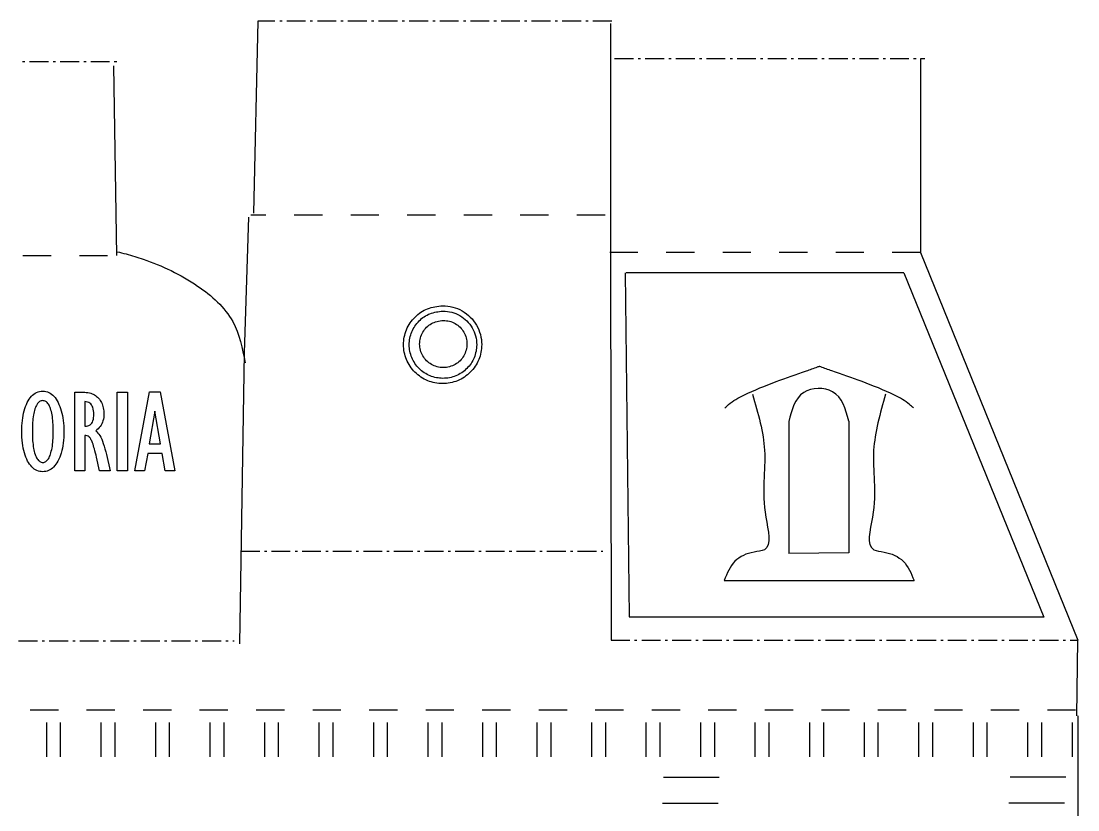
# Model space of a CAD drawing. Extents: x -12 to 217, y 107 to 256.
# Drawn here: x 100.7 to 190.4, y 188.9 to 255.9 of the extents above; entities that cross this region are included whole.
import ezdxf

# ---------------------------------------------------------------- set-up
doc = ezdxf.new("R2010")
doc.units = 0
doc.layers.add('Layer_1', color=7, linetype='CONTINUOUS')

msp = doc.modelspace()

# ---------------------------------------------------------------- linework, layer by layer
at = {"layer": 'Layer_1', "color": 7}
for points in [[(120.75874, 255.868925), (120.40436, 239.561519)], [(150.70767, 255.657453), (150.70767, 236.21695)], [(177.0507, 252.69113), (177.0507, 236.216949)], [(108.49449, 252.073691), (108.76852, 235.954717)], [(119.97507, 239.203702), (119.59457, 227.700411)], [(150.70767, 236.216952), (150.76707, 203.277562)], [(177.0507, 236.216948), (190.41546, 203.277562)], [(119.59528, 227.699688), (119.21342, 202.967753)], [(170.9712, 221.895391), (170.9712, 210.714528), (165.864212, 210.646853)], [(165.864212, 221.852721), (165.864212, 210.646853)], [(190.31822, 196.85167), (190.41542, 203.277562)], [(190.41545, 196.85167), (190.41545, 196.85167), (190.28047, 106.86639)]]:
    msp.add_lwpolyline(points, dxfattribs=at)
at = {"layer": 'Layer_1', "color": 5}
for points in [[(151.954823, 234.498009), (152.293782, 205.275818)], [(175.645865, 234.497816), (152.048835, 234.497816)], [(175.645865, 234.497816), (187.515703, 205.242859), (187.515703, 205.242859)], [(105.21777, 217.680066), (105.21777, 224.346534), (105.93413, 224.346534)], [(106.07537, 223.547339), (106.07545, 221.461631)], [(106.07545, 221.461631), (106.11435, 221.461631)], [(106.07545, 220.662433), (106.07545, 217.680066), (105.21777, 217.680066)], [(107.91262, 219.049422), (108.21963, 217.680066), (107.32297, 217.680066), (107.06469, 218.83013)], [(160.37439, 208.360083), (176.50079, 208.360083)], [(187.515703, 205.242859), (152.302204, 205.242859)], [(102.80796, 196.28039), (102.80796, 193.38842)], [(103.98623, 196.28039), (103.98623, 193.38842)], [(107.43757, 196.28039), (107.43757, 193.38842)], [(108.61585, 196.28039), (108.61585, 193.38842)], [(112.06718, 196.28039), (112.06718, 193.38842)], [(113.24547, 196.28041), (113.24547, 193.38844)], [(116.6968, 196.28041), (116.6968, 193.38844)], [(117.87508, 196.28041), (117.87508, 193.38844)], [(121.32641, 196.28041), (121.32641, 193.38844)], [(122.50469, 196.28041), (122.50469, 193.38844)], [(125.95602, 196.28041), (125.95602, 193.38844)], [(127.13431, 196.28041), (127.13431, 193.38844)], [(130.58564, 196.28041), (130.58564, 193.38844)], [(131.76392, 196.28041), (131.76392, 193.38844)], [(135.21525, 196.28041), (135.21525, 193.38844)], [(136.39353, 196.28041), (136.39353, 193.38844)], [(139.84486, 196.28041), (139.84486, 193.38844)], [(141.02313, 196.28041), (141.02313, 193.38844)], [(144.47446, 196.28041), (144.47446, 193.38844)], [(145.65274, 196.28041), (145.65274, 193.38844)], [(149.10407, 196.28041), (149.10407, 193.38844)], [(150.28235, 196.28041), (150.28235, 193.38844)], [(153.73368, 196.28041), (153.73368, 193.38844)], [(154.91196, 196.28041), (154.91196, 193.38844)], [(158.36329, 196.28041), (158.36329, 193.38844)], [(159.54157, 196.28041), (159.54157, 193.38844)], [(162.9929, 196.28041), (162.9929, 193.38844)], [(164.17118, 196.28041), (164.17118, 193.38844)], [(167.62251, 196.28041), (167.62251, 193.38844)], [(168.80078, 196.28041), (168.80078, 193.38844)], [(172.2521, 196.28041), (172.2521, 193.38844)], [(173.43039, 196.28041), (173.43039, 193.38844)], [(176.88171, 196.28041), (176.88171, 193.38844)], [(178.06, 196.28041), (178.06, 193.38844)], [(178.06, 196.28041), (178.06, 193.38844)], [(181.51132, 196.28041), (181.51132, 193.38844)], [(181.51133, 196.28041), (181.51133, 193.38844)], [(182.68961, 196.28041), (182.68961, 193.38844)], [(186.14094, 196.28041), (186.14094, 193.38844)], [(187.31922, 196.28041), (187.31922, 193.38844)], [(189.93819, 196.28041), (189.93819, 193.38844)], [(155.23266, 191.65403), (159.96037, 191.65403)], [(184.66312, 191.6855), (189.39083, 191.6855)], [(155.12401, 189.43202), (159.85172, 189.43202)], [(184.55447, 189.46349), (189.28218, 189.46349)]]:
    msp.add_lwpolyline(points, dxfattribs=at)
for points in [[(136.46213, 231.700419)], [(136.49149, 231.239739)], [(110.31996, 217.680066), (111.57723, 224.38552), (112.46901, 224.38552), (113.71654, 217.680066), (112.88811, 217.680066), (112.64932, 219.156631), (111.41154, 219.156631), (111.14839, 217.680066)], [(102.49343, 223.639927)], [(108.83364, 217.680066), (108.83364, 224.346534), (109.69132, 224.346534), (109.69132, 217.680066)], [(111.53824, 219.955826), (112.49826, 219.955826), (112.03044, 222.748141), (112.00614, 222.748141)], [(102.50343, 217.592351)]]:
    msp.add_lwpolyline(points, close=True, dxfattribs=at)
at = {"layer": 'Layer_1', "color": 7}
msp.add_lwpolyline([(136.51881, 230.448191)], close=True, dxfattribs=at)
at = {"layer": 'Layer_1', "color": 5}
for points, knots in [([(122.223, 255.8689), (121.959, 255.8689), (121.528778, 255.8689), (121.040778, 255.8689), (120.816778, 255.8689), (120.759, 255.8689)], [0, 0, 0, 0, 0.792, 1.290667, 1.464, 1.464, 1.464, 1.464]), ([(122.823, 255.8689), (122.800457, 255.8689), (122.755667, 255.8689), (122.689, 255.8689), (122.644877, 255.8689), (122.623, 255.8689)], [0, 0, 0, 0, 0.06763, 0.13437, 0.2, 0.2, 0.2, 0.2]), ([(124.824, 255.8689), (124.634469, 255.8689), (124.266889, 255.8689), (123.733556, 255.8689), (123.389753, 255.8689), (123.224, 255.8689)], [0, 0, 0, 0, 0.568593, 1.102741, 1.6, 1.6, 1.6, 1.6]), ([(125.424, 255.8689), (125.401765, 255.8689), (125.357444, 255.8689), (125.291111, 255.8689), (125.247012, 255.8689), (125.225, 255.8689)], [0, 0, 0, 0, 0.066704, 0.132963, 0.199, 0.199, 0.199, 0.199]), ([(127.423, 255.8689), (127.23984, 255.8689), (126.878778, 255.8689), (126.345444, 255.8689), (125.995272, 255.8689), (125.823, 255.8689)], [0, 0, 0, 0, 0.549481, 1.083185, 1.6, 1.6, 1.6, 1.6]), ([(128.024, 255.8689), (128.001679, 255.8689), (127.957111, 255.8689), (127.890444, 255.8689), (127.846099, 255.8689), (127.824, 255.8689)], [0, 0, 0, 0, 0.066963, 0.133704, 0.2, 0.2, 0.2, 0.2]), ([(130.023, 255.8689), (129.84237, 255.8689), (129.484, 255.8689), (128.951, 255.8689), (128.59863, 255.8689), (128.424, 255.8689)], [0, 0, 0, 0, 0.541889, 1.075111, 1.599, 1.599, 1.599, 1.599]), ([(130.622, 255.8689), (130.599988, 255.8689), (130.555889, 255.8689), (130.489556, 255.8689), (130.445235, 255.8689), (130.423, 255.8689)], [0, 0, 0, 0, 0.066037, 0.132296, 0.199, 0.199, 0.199, 0.199]), ([(132.621, 255.8689), (132.441938, 255.8689), (132.085222, 255.8689), (131.552556, 255.8689), (131.198951, 255.8689), (131.023, 255.8689)], [0, 0, 0, 0, 0.537185, 1.070148, 1.598, 1.598, 1.598, 1.598]), ([(133.221, 255.8689), (133.198914, 255.8689), (133.154667, 255.8689), (133.088333, 255.8689), (133.044086, 255.8689), (133.022, 255.8689)], [0, 0, 0, 0, 0.066259, 0.132741, 0.199, 0.199, 0.199, 0.199]), ([(135.223, 255.8689), (135.044568, 255.8689), (134.688222, 255.8689), (134.154556, 255.8689), (133.799321, 255.8689), (133.622, 255.8689)], [0, 0, 0, 0, 0.535296, 1.069037, 1.601, 1.601, 1.601, 1.601]), ([(135.823, 255.8689), (135.800679, 255.8689), (135.756111, 255.8689), (135.689444, 255.8689), (135.645099, 255.8689), (135.623, 255.8689)], [0, 0, 0, 0, 0.066963, 0.133704, 0.2, 0.2, 0.2, 0.2]), ([(137.823, 255.8689), (137.645605, 255.8689), (137.290222, 255.8689), (136.756556, 255.8689), (136.400284, 255.8689), (136.222, 255.8689)], [0, 0, 0, 0, 0.532185, 1.066148, 1.601, 1.601, 1.601, 1.601]), ([(138.423, 255.8689), (138.400753, 255.8689), (138.356333, 255.8689), (138.289667, 255.8689), (138.245247, 255.8689), (138.223, 255.8689)], [0, 0, 0, 0, 0.066741, 0.133259, 0.2, 0.2, 0.2, 0.2]), ([(140.423, 255.8689), (140.246802, 255.8689), (139.892778, 255.8689), (139.359444, 255.8689), (139.002309, 255.8689), (138.823, 255.8689)], [0, 0, 0, 0, 0.528593, 1.062074, 1.6, 1.6, 1.6, 1.6]), ([(141.024, 255.8689), (141.001753, 255.8689), (140.957333, 255.8689), (140.890667, 255.8689), (140.846247, 255.8689), (140.824, 255.8689)], [0, 0, 0, 0, 0.066741, 0.133259, 0.2, 0.2, 0.2, 0.2]), ([(143.022, 255.8689), (142.84737, 255.8689), (142.495, 255.8689), (141.962, 255.8689), (141.60363, 255.8689), (141.423, 255.8689)], [0, 0, 0, 0, 0.523889, 1.057111, 1.599, 1.599, 1.599, 1.599]), ([(143.623, 255.8689), (143.600901, 255.8689), (143.556556, 255.8689), (143.489889, 255.8689), (143.445321, 255.8689), (143.423, 255.8689)], [0, 0, 0, 0, 0.066296, 0.133037, 0.2, 0.2, 0.2, 0.2]), ([(145.623, 255.8689), (145.450728, 255.8689), (145.100556, 255.8689), (144.567222, 255.8689), (144.20616, 255.8689), (144.023, 255.8689)], [0, 0, 0, 0, 0.516815, 1.050519, 1.6, 1.6, 1.6, 1.6]), ([(146.224, 255.8689), (146.201901, 255.8689), (146.157556, 255.8689), (146.090889, 255.8689), (146.046321, 255.8689), (146.024, 255.8689)], [0, 0, 0, 0, 0.066296, 0.133037, 0.2, 0.2, 0.2, 0.2]), ([(148.224, 255.8689), (148.057815, 255.8689), (147.713667, 255.8689), (147.180667, 255.8689), (146.813852, 255.8689), (146.625, 255.8689)], [0, 0, 0, 0, 0.498556, 1.032444, 1.599, 1.599, 1.599, 1.599]), ([(148.824, 255.8689), (148.802123, 255.8689), (148.758, 255.8689), (148.691333, 255.8689), (148.646543, 255.8689), (148.624, 255.8689)], [0, 0, 0, 0, 0.06563, 0.13237, 0.2, 0.2, 0.2, 0.2]), ([(150.825, 255.8689), (150.761605, 255.8689), (150.516222, 255.8689), (149.982556, 255.8689), (149.512284, 255.8689), (149.224, 255.8689)], [0, 0, 0, 0, 0.190185, 0.736148, 1.601, 1.601, 1.601, 1.601]), ([(100.78, 252.4289), (100.802086, 252.4289), (100.846333, 252.4289), (100.912667, 252.4289), (100.956914, 252.4289), (100.979, 252.4289)], [0, 0, 0, 0, 0.066259, 0.132741, 0.199, 0.199, 0.199, 0.199]), ([(101.379, 252.4289), (101.555938, 252.4289), (101.911, 252.4289), (102.444333, 252.4289), (102.800728, 252.4289), (102.979, 252.4289)], [0, 0, 0, 0, 0.530815, 1.065185, 1.6, 1.6, 1.6, 1.6]), ([(103.38, 252.4289), (103.402099, 252.4289), (103.446444, 252.4289), (103.513111, 252.4289), (103.557679, 252.4289), (103.58, 252.4289)], [0, 0, 0, 0, 0.066296, 0.133037, 0.2, 0.2, 0.2, 0.2]), ([(103.98, 252.4289), (104.162864, 252.4289), (104.524, 252.4289), (105.057333, 252.4289), (105.407802, 252.4289), (105.58, 252.4289)], [0, 0, 0, 0, 0.548593, 1.083407, 1.6, 1.6, 1.6, 1.6]), ([(105.98, 252.4289), (106.002321, 252.4289), (106.046889, 252.4289), (106.113556, 252.4289), (106.157901, 252.4289), (106.18, 252.4289)], [0, 0, 0, 0, 0.066963, 0.133704, 0.2, 0.2, 0.2, 0.2]), ([(106.58, 252.4289), (106.782926, 252.4289), (107.164778, 252.4289), (107.697778, 252.4289), (108.027852, 252.4289), (108.179, 252.4289)], [0, 0, 0, 0, 0.608778, 1.145556, 1.599, 1.599, 1.599, 1.599]), ([(108.579, 252.4289), (108.603988, 252.4289), (108.651222, 252.4289), (108.717889, 252.4289), (108.759568, 252.4289), (108.779, 252.4289)], [0, 0, 0, 0, 0.074963, 0.141704, 0.2, 0.2, 0.2, 0.2]), ([(151.068, 252.6911), (151.131691, 252.6911), (151.377667, 252.6911), (151.911333, 252.6911), (152.381309, 252.6911), (152.669, 252.6911)], [0, 0, 0, 0, 0.191074, 0.737926, 1.601, 1.601, 1.601, 1.601]), ([(153.069, 252.6911), (153.091025, 252.6911), (153.135222, 252.6911), (153.201889, 252.6911), (153.246531, 252.6911), (153.269, 252.6911)], [0, 0, 0, 0, 0.066074, 0.132593, 0.2, 0.2, 0.2, 0.2]), ([(153.669, 252.6911), (153.835654, 252.6911), (154.180444, 252.6911), (154.714111, 252.6911), (155.081123, 252.6911), (155.27, 252.6911)], [0, 0, 0, 0, 0.499963, 1.03437, 1.601, 1.601, 1.601, 1.601]), ([(155.67, 252.6911), (155.692099, 252.6911), (155.736444, 252.6911), (155.803111, 252.6911), (155.847679, 252.6911), (155.87, 252.6911)], [0, 0, 0, 0, 0.066296, 0.133037, 0.2, 0.2, 0.2, 0.2]), ([(156.271, 252.6911), (156.443716, 252.6911), (156.794333, 252.6911), (157.327667, 252.6911), (157.688284, 252.6911), (157.871, 252.6911)], [0, 0, 0, 0, 0.518148, 1.051852, 1.6, 1.6, 1.6, 1.6]), ([(158.872, 252.6911), (159.04716, 252.6911), (159.400222, 252.6911), (159.933556, 252.6911), (160.291728, 252.6911), (160.472, 252.6911)], [0, 0, 0, 0, 0.525481, 1.059185, 1.6, 1.6, 1.6, 1.6]), ([(161.472, 252.6911), (161.648864, 252.6911), (162.003556, 252.6911), (162.536889, 252.6911), (162.893358, 252.6911), (163.072, 252.6911)], [0, 0, 0, 0, 0.530593, 1.064074, 1.6, 1.6, 1.6, 1.6]), ([(163.472, 252.6911), (163.494321, 252.6911), (163.538889, 252.6911), (163.605556, 252.6911), (163.649901, 252.6911), (163.672, 252.6911)], [0, 0, 0, 0, 0.066963, 0.133704, 0.2, 0.2, 0.2, 0.2]), ([(164.072, 252.6911), (164.250049, 252.6911), (164.606, 252.6911), (165.139333, 252.6911), (165.494617, 252.6911), (165.672, 252.6911)], [0, 0, 0, 0, 0.534148, 1.067852, 1.6, 1.6, 1.6, 1.6]), ([(166.072, 252.6911), (166.094086, 252.6911), (166.138333, 252.6911), (166.204667, 252.6911), (166.248914, 252.6911), (166.271, 252.6911)], [0, 0, 0, 0, 0.066259, 0.132741, 0.199, 0.199, 0.199, 0.199]), ([(166.67, 252.6911), (166.849617, 252.6911), (167.207222, 252.6911), (167.740889, 252.6911), (168.094938, 252.6911), (168.271, 252.6911)], [0, 0, 0, 0, 0.538852, 1.072815, 1.601, 1.601, 1.601, 1.601]), ([(168.672, 252.6911), (168.694321, 252.6911), (168.738889, 252.6911), (168.805556, 252.6911), (168.849901, 252.6911), (168.872, 252.6911)], [0, 0, 0, 0, 0.066963, 0.133704, 0.2, 0.2, 0.2, 0.2]), ([(169.272, 252.6911), (169.453148, 252.6911), (169.812111, 252.6911), (170.345111, 252.6911), (170.696963, 252.6911), (170.871, 252.6911)], [0, 0, 0, 0, 0.543444, 1.076889, 1.599, 1.599, 1.599, 1.599]), ([(171.272, 252.6911), (171.294235, 252.6911), (171.338556, 252.6911), (171.404889, 252.6911), (171.448988, 252.6911), (171.471, 252.6911)], [0, 0, 0, 0, 0.066704, 0.132963, 0.199, 0.199, 0.199, 0.199]), ([(171.871, 252.6911), (172.05579, 252.6911), (172.418556, 252.6911), (172.951889, 252.6911), (173.300432, 252.6911), (173.471, 252.6911)], [0, 0, 0, 0, 0.55437, 1.088296, 1.6, 1.6, 1.6, 1.6]), ([(173.871, 252.6911), (173.893235, 252.6911), (173.937556, 252.6911), (174.003889, 252.6911), (174.047988, 252.6911), (174.07, 252.6911)], [0, 0, 0, 0, 0.066704, 0.132963, 0.199, 0.199, 0.199, 0.199]), ([(174.469, 252.6911), (174.666012, 252.6911), (175.041222, 252.6911), (175.574556, 252.6911), (175.910877, 252.6911), (176.069, 252.6911)], [0, 0, 0, 0, 0.591037, 1.12563, 1.6, 1.6, 1.6, 1.6]), ([(176.468, 252.6911), (176.490988, 252.6911), (176.536222, 252.6911), (176.602889, 252.6911), (176.646568, 252.6911), (176.668, 252.6911)], [0, 0, 0, 0, 0.068963, 0.135704, 0.2, 0.2, 0.2, 0.2]), ([(177.068, 252.6911), (177.130827, 252.6911), (177.232111, 252.6911), (177.346444, 252.6911), (177.397951, 252.6911), (177.411, 252.6911)], [0, 0, 0, 0, 0.188481, 0.303852, 0.343, 0.343, 0.343, 0.343]), ([(136.46213, 231.700419), (136.02505, 231.650119), (135.158935, 231.550445), (134.054774, 230.785518), (133.314628, 229.691332), (133.056583, 228.387565), (133.315835, 227.088187), (134.053461, 225.984273), (135.159663, 225.24894), (136.461735, 224.990619), (137.765527, 225.247692), (138.870009, 225.985742), (139.608254, 227.086924), (139.839565, 228.244467), (139.705142, 229.255475), (139.369794, 230.063391), (138.836303, 230.758312), (138.140662, 231.286966), (137.331052, 231.634386), (136.7526, 231.678345), (136.46213, 231.700419)], [0, 0, 0, 0, 1.302852, 2.581725, 3.882662, 5.1828, 6.459786, 7.760717, 9.062779, 10.342432, 11.645287, 12.947343, 14.225111, 15.525251, 16.392289, 17.252403, 18.120133, 18.988372, 19.849861, 20.718792, 20.718792, 20.718792, 20.718792]), ([(136.49149, 231.239739), (136.114423, 231.196346), (135.367228, 231.110357), (134.414672, 230.450457), (133.776151, 229.506506), (133.553536, 228.381751), (133.777192, 227.260783), (134.413539, 226.308439), (135.367856, 225.67407), (136.491149, 225.451217), (137.615926, 225.672993), (138.568759, 226.309707), (139.20564, 227.259692), (139.405192, 228.258301), (139.289225, 229.130494), (138.999922, 229.827481), (138.539681, 230.426987), (137.939554, 230.883055), (137.241106, 231.182773), (136.742078, 231.220696), (136.49149, 231.239739)], [0, 0, 0, 0, 1.123966, 2.227246, 3.34956, 4.471184, 5.572835, 6.695144, 7.818429, 8.922381, 10.04635, 11.169629, 12.271955, 13.393581, 14.141572, 14.88359, 15.632178, 16.381205, 17.124408, 17.874032, 17.874032, 17.874032, 17.874032]), ([(160.43325, 223.012439), (160.537543, 223.112064), (161.006126, 223.559674), (162.470468, 224.348204), (164.697473, 225.24152), (166.816688, 225.966319), (168.032128, 226.399926), (168.392539, 226.527784), (168.43759, 226.543766)], [0, 0, 0, 0, 0.431981, 1.940866, 4.92456, 7.64927, 8.653111, 8.796517, 8.796517, 8.796517, 8.796517]), ([(176.44193, 223.012439), (176.337638, 223.112064), (175.869058, 223.559675), (174.404714, 224.348205), (172.177708, 225.241519), (170.058492, 225.966319), (168.843052, 226.399926), (168.482641, 226.527784), (168.43759, 226.543766)], [0, 0, 0, 0, 0.43198, 1.940862, 4.92456, 7.649271, 8.653112, 8.796517, 8.796517, 8.796517, 8.796517]), ([(101.18768, 223.474242), (101.293598, 223.661906), (101.489172, 224.008423), (101.962836, 224.364015), (102.499328, 224.469101), (103.03392, 224.363167), (103.500053, 224.008462), (103.697325, 223.665517), (103.80455, 223.479113)], [0, 0, 0, 0, 0.641388, 1.184307, 1.716008, 2.235396, 2.773417, 3.414073, 3.414073, 3.414073, 3.414073]), ([(102.49343, 223.639927), (102.401591, 223.622963), (102.202019, 223.586101), (101.976604, 223.302503), (101.889981, 223.070758), (101.84043, 222.938194)], [0, 0, 0, 0, 0.272381, 0.591902, 1.018964, 1.018964, 1.018964, 1.018964]), ([(103.15618, 219.078661), (103.204996, 219.251888), (103.312651, 219.633909), (103.379439, 220.285263), (103.402899, 221.016328), (103.381242, 221.749715), (103.307939, 222.4014), (103.181864, 222.926518), (103.012042, 223.312972), (102.784576, 223.588361), (102.585502, 223.62362), (102.49343, 223.639927)], [0, 0, 0, 0, 0.539087, 1.18886, 1.956568, 2.734017, 3.387015, 3.922954, 4.342446, 4.659496, 4.932306, 4.932306, 4.932306, 4.932306]), ([(105.93413, 224.346534), (106.110638, 224.337035), (106.442866, 224.319155), (106.906891, 224.150759), (107.130863, 223.941712), (107.24013, 223.839727)], [0, 0, 0, 0, 0.529301, 0.996263, 1.441086, 1.441086, 1.441086, 1.441086]), ([(106.11435, 221.461631), (106.258667, 221.480384), (106.54636, 221.517767), (106.81466, 221.953922), (106.848116, 222.482502), (106.813123, 223.019194), (106.532088, 223.483914), (106.227625, 223.526195), (106.07537, 223.547339)], [0, 0, 0, 0, 0.416064, 0.829415, 1.395527, 1.997631, 2.437048, 2.876604, 2.876604, 2.876604, 2.876604]), ([(107.24013, 223.839727), (107.331622, 223.719929), (107.519164, 223.474364), (107.663765, 223.006098), (107.711935, 222.479224), (107.65109, 221.931025), (107.415742, 221.41534), (107.139939, 221.186679), (107.00135, 221.071778)], [0, 0, 0, 0, 0.44918, 0.920739, 1.444593, 2.030645, 2.559536, 3.093725, 3.093725, 3.093725, 3.093725]), ([(162.78843, 224.182365), (163.251041, 222.556086), (164.253169, 219.033165), (163.327493, 215.235704), (164.591425, 210.930588), (162.561756, 210.77648), (161.101291, 210.139216), (160.619972, 208.9581), (160.37576, 208.358824)], [0, 0, 0, 0, 4.877374, 10.565596, 13.320124, 14.215424, 16.024734, 17.888267, 17.888267, 17.888267, 17.888267]), ([(174.08675, 224.182371), (173.624139, 222.556092), (172.622011, 219.03317), (173.547688, 215.235707), (172.283754, 210.930588), (174.313424, 210.77648), (175.773889, 210.139216), (176.255208, 208.9581), (176.49942, 208.358824)], [0, 0, 0, 0, 4.877375, 10.5656, 13.32013, 14.21543, 16.02474, 17.888273, 17.888273, 17.888273, 17.888273]), ([(101.21691, 218.503629), (101.115635, 218.729301), (100.89757, 219.215214), (100.752144, 220.070568), (100.702975, 220.99839), (100.750779, 221.920742), (100.890926, 222.756187), (101.092602, 223.244182), (101.18768, 223.474242)], [0, 0, 0, 0, 0.739522, 1.59233, 2.580956, 3.525072, 4.360077, 5.104844, 5.104844, 5.104844, 5.104844]), ([(101.84043, 222.938194), (101.794617, 222.764492), (101.693816, 222.382305), (101.630883, 221.735047), (101.608661, 221.006043), (101.629599, 220.273369), (101.701292, 219.619501), (101.824412, 219.0971), (101.992179, 218.707004), (102.220544, 218.446144), (102.509815, 218.358428), (102.797206, 218.449543), (103.018095, 218.716856), (103.10588, 218.946868), (103.15618, 219.078661)], [0, 0, 0, 0, 0.5382, 1.184168, 1.944245, 2.726547, 3.380963, 3.914659, 4.330776, 4.646663, 4.92141, 5.186222, 5.501151, 5.923727, 5.923727, 5.923727, 5.923727]), ([(103.80455, 223.479113), (103.90355, 223.249089), (104.113275, 222.761799), (104.259922, 221.923465), (104.308545, 220.997376), (104.261566, 220.063442), (104.101077, 219.21143), (103.821326, 218.519321), (103.458035, 218.002719), (103.010446, 217.652817), (102.669113, 217.61211), (102.50343, 217.592351)], [0, 0, 0, 0, 0.749117, 1.586953, 2.533893, 3.529639, 4.384999, 5.124092, 5.748541, 6.27047, 6.762777, 6.762777, 6.762777, 6.762777]), ([(107.00135, 221.071778), (107.122612, 220.946041), (107.41636, 220.641452), (107.686552, 219.924692), (107.830286, 219.368197), (107.91262, 219.049422)], [0, 0, 0, 0, 0.519814, 1.25921, 2.250717, 2.250717, 2.250717, 2.250717]), ([(107.06469, 218.83013), (107.008364, 219.066823), (106.910625, 219.47754), (106.755081, 219.991744), (106.613073, 220.338897), (106.453637, 220.545453), (106.271948, 220.662407), (106.140449, 220.662424), (106.07545, 220.662433)], [0, 0, 0, 0, 0.729502, 1.265858, 1.613059, 1.845868, 2.041718, 2.233146, 2.233146, 2.233146, 2.233146]), ([(102.50343, 217.592351), (102.334, 217.611965), (101.987936, 217.652025), (101.529266, 218.000422), (101.326782, 218.326625), (101.21691, 218.503629)], [0, 0, 0, 0, 0.504091, 1.029612, 1.653072, 1.653072, 1.653072, 1.653072]), ([(119.367, 210.8476), (119.428716, 210.8476), (119.667778, 210.8476), (120.188111, 210.8476), (120.646728, 210.8476), (120.928, 210.8476)], [0, 0, 0, 0, 0.185148, 0.717185, 1.561, 1.561, 1.561, 1.561]), ([(121.328, 210.8476), (121.349802, 210.8476), (121.393778, 210.8476), (121.460444, 210.8476), (121.505309, 210.8476), (121.528, 210.8476)], [0, 0, 0, 0, 0.065407, 0.131926, 0.2, 0.2, 0.2, 0.2]), ([(121.927, 210.8476), (122.093123, 210.8476), (122.437222, 210.8476), (122.970556, 210.8476), (123.337765, 210.8476), (123.527, 210.8476)], [0, 0, 0, 0, 0.49837, 1.032296, 1.6, 1.6, 1.6, 1.6]), ([(123.927, 210.8476), (123.949099, 210.8476), (123.993444, 210.8476), (124.060111, 210.8476), (124.104679, 210.8476), (124.127, 210.8476)], [0, 0, 0, 0, 0.066296, 0.133037, 0.2, 0.2, 0.2, 0.2]), ([(124.528, 210.8476), (124.700284, 210.8476), (125.050556, 210.8476), (125.584222, 210.8476), (125.945605, 210.8476), (126.129, 210.8476)], [0, 0, 0, 0, 0.516852, 1.050815, 1.601, 1.601, 1.601, 1.601]), ([(126.53, 210.8476), (126.552099, 210.8476), (126.596444, 210.8476), (126.663111, 210.8476), (126.707679, 210.8476), (126.73, 210.8476)], [0, 0, 0, 0, 0.066296, 0.133037, 0.2, 0.2, 0.2, 0.2]), ([(127.13, 210.8476), (127.304642, 210.8476), (127.657111, 210.8476), (128.190444, 210.8476), (128.549136, 210.8476), (128.73, 210.8476)], [0, 0, 0, 0, 0.523926, 1.057407, 1.6, 1.6, 1.6, 1.6]), ([(129.13, 210.8476), (129.152247, 210.8476), (129.196667, 210.8476), (129.263333, 210.8476), (129.307753, 210.8476), (129.33, 210.8476)], [0, 0, 0, 0, 0.066741, 0.133259, 0.2, 0.2, 0.2, 0.2]), ([(129.73, 210.8476), (129.906111, 210.8476), (130.259889, 210.8476), (130.792889, 210.8476), (131.149778, 210.8476), (131.329, 210.8476)], [0, 0, 0, 0, 0.528333, 1.061333, 1.599, 1.599, 1.599, 1.599]), ([(131.729, 210.8476), (131.751321, 210.8476), (131.795889, 210.8476), (131.862556, 210.8476), (131.906901, 210.8476), (131.929, 210.8476)], [0, 0, 0, 0, 0.066963, 0.133704, 0.2, 0.2, 0.2, 0.2]), ([(132.329, 210.8476), (132.506309, 210.8476), (132.861444, 210.8476), (133.394778, 210.8476), (133.750802, 210.8476), (133.929, 210.8476)], [0, 0, 0, 0, 0.531926, 1.065407, 1.6, 1.6, 1.6, 1.6]), ([(134.33, 210.8476), (134.352247, 210.8476), (134.396667, 210.8476), (134.463333, 210.8476), (134.507753, 210.8476), (134.53, 210.8476)], [0, 0, 0, 0, 0.066741, 0.133259, 0.2, 0.2, 0.2, 0.2]), ([(134.929, 210.8476), (135.107198, 210.8476), (135.463222, 210.8476), (135.996556, 210.8476), (136.351691, 210.8476), (136.529, 210.8476)], [0, 0, 0, 0, 0.534593, 1.068074, 1.6, 1.6, 1.6, 1.6]), ([(136.929, 210.8476), (136.951247, 210.8476), (136.995667, 210.8476), (137.062333, 210.8476), (137.106753, 210.8476), (137.129, 210.8476)], [0, 0, 0, 0, 0.066741, 0.133259, 0.2, 0.2, 0.2, 0.2]), ([(137.528, 210.8476), (137.707086, 210.8476), (138.064, 210.8476), (138.597333, 210.8476), (138.95158, 210.8476), (139.128, 210.8476)], [0, 0, 0, 0, 0.537259, 1.070741, 1.6, 1.6, 1.6, 1.6]), ([(139.527, 210.8476), (139.549321, 210.8476), (139.593889, 210.8476), (139.660556, 210.8476), (139.704901, 210.8476), (139.727, 210.8476)], [0, 0, 0, 0, 0.066963, 0.133704, 0.2, 0.2, 0.2, 0.2]), ([(140.127, 210.8476), (140.30742, 210.8476), (140.665667, 210.8476), (141.199, 210.8476), (141.551914, 210.8476), (141.727, 210.8476)], [0, 0, 0, 0, 0.541259, 1.074741, 1.6, 1.6, 1.6, 1.6]), ([(142.726, 210.8476), (142.908494, 210.8476), (143.268889, 210.8476), (143.802222, 210.8476), (144.153062, 210.8476), (144.326, 210.8476)], [0, 0, 0, 0, 0.547481, 1.081185, 1.6, 1.6, 1.6, 1.6]), ([(144.726, 210.8476), (144.748321, 210.8476), (144.792889, 210.8476), (144.859556, 210.8476), (144.903901, 210.8476), (144.926, 210.8476)], [0, 0, 0, 0, 0.066963, 0.133704, 0.2, 0.2, 0.2, 0.2]), ([(145.327, 210.8476), (145.514235, 210.8476), (145.879444, 210.8476), (146.412778, 210.8476), (146.758877, 210.8476), (146.927, 210.8476)], [0, 0, 0, 0, 0.561704, 1.09563, 1.6, 1.6, 1.6, 1.6]), ([(147.327, 210.8476), (147.349543, 210.8476), (147.394333, 210.8476), (147.461, 210.8476), (147.505123, 210.8476), (147.527, 210.8476)], [0, 0, 0, 0, 0.06763, 0.13437, 0.2, 0.2, 0.2, 0.2]), ([(147.928, 210.8476), (148.141, 210.8476), (148.532556, 210.8476), (149.065556, 210.8476), (149.385556, 210.8476), (149.527, 210.8476)], [0, 0, 0, 0, 0.639, 1.174667, 1.599, 1.599, 1.599, 1.599]), ([(149.928, 210.8476), (149.951975, 210.8476), (149.990444, 210.8476), (150.033778, 210.8476), (150.053136, 210.8476), (150.058, 210.8476)], [0, 0, 0, 0, 0.071926, 0.115407, 0.13, 0.13, 0.13, 0.13]), ([(100.447, 203.2188), (100.624531, 203.2188), (100.979889, 203.2188), (101.513222, 203.2188), (101.869025, 203.2188), (102.047, 203.2188)], [0, 0, 0, 0, 0.532593, 1.066074, 1.6, 1.6, 1.6, 1.6]), ([(102.447, 203.2188), (102.469099, 203.2188), (102.513444, 203.2188), (102.580111, 203.2188), (102.624679, 203.2188), (102.647, 203.2188)], [0, 0, 0, 0, 0.066296, 0.133037, 0.2, 0.2, 0.2, 0.2]), ([(103.047, 203.2188), (103.225185, 203.2188), (103.581111, 203.2188), (104.114111, 203.2188), (104.468926, 203.2188), (104.646, 203.2188)], [0, 0, 0, 0, 0.534556, 1.067778, 1.599, 1.599, 1.599, 1.599]), ([(105.046, 203.2188), (105.068086, 203.2188), (105.112333, 203.2188), (105.178667, 203.2188), (105.222914, 203.2188), (105.245, 203.2188)], [0, 0, 0, 0, 0.066259, 0.132741, 0.199, 0.199, 0.199, 0.199]), ([(105.645, 203.2188), (105.824074, 203.2188), (106.180889, 203.2188), (106.713889, 203.2188), (107.067815, 203.2188), (107.244, 203.2188)], [0, 0, 0, 0, 0.537222, 1.070444, 1.599, 1.599, 1.599, 1.599]), ([(107.643, 203.2188), (107.665321, 203.2188), (107.709889, 203.2188), (107.776556, 203.2188), (107.820901, 203.2188), (107.843, 203.2188)], [0, 0, 0, 0, 0.066963, 0.133704, 0.2, 0.2, 0.2, 0.2]), ([(108.243, 203.2188), (108.423432, 203.2188), (108.781778, 203.2188), (109.315444, 203.2188), (109.668679, 203.2188), (109.844, 203.2188)], [0, 0, 0, 0, 0.541296, 1.075037, 1.601, 1.601, 1.601, 1.601]), ([(110.244, 203.2188), (110.266099, 203.2188), (110.310444, 203.2188), (110.377111, 203.2188), (110.421679, 203.2188), (110.444, 203.2188)], [0, 0, 0, 0, 0.066296, 0.133037, 0.2, 0.2, 0.2, 0.2]), ([(110.844, 203.2188), (111.026284, 203.2188), (111.386556, 203.2188), (111.920222, 203.2188), (112.271605, 203.2188), (112.445, 203.2188)], [0, 0, 0, 0, 0.546852, 1.080815, 1.601, 1.601, 1.601, 1.601]), ([(112.846, 203.2188), (112.868247, 203.2188), (112.912667, 203.2188), (112.979333, 203.2188), (113.023753, 203.2188), (113.046, 203.2188)], [0, 0, 0, 0, 0.066741, 0.133259, 0.2, 0.2, 0.2, 0.2]), ([(113.446, 203.2188), (113.631827, 203.2188), (113.995556, 203.2188), (114.528889, 203.2188), (114.876395, 203.2188), (115.046, 203.2188)], [0, 0, 0, 0, 0.557481, 1.091185, 1.6, 1.6, 1.6, 1.6]), ([(115.446, 203.2188), (115.468556, 203.2188), (115.513444, 203.2188), (115.580444, 203.2188), (115.624889, 203.2188), (115.647, 203.2188)], [0, 0, 0, 0, 0.067667, 0.134667, 0.201, 0.201, 0.201, 0.201]), ([(116.046, 203.2188), (116.246432, 203.2188), (116.625222, 203.2188), (117.158889, 203.2188), (117.492123, 203.2188), (117.647, 203.2188)], [0, 0, 0, 0, 0.601296, 1.13637, 1.601, 1.601, 1.601, 1.601]), ([(118.047, 203.2188), (118.070444, 203.2188), (118.116222, 203.2188), (118.183222, 203.2188), (118.226778, 203.2188), (118.248, 203.2188)], [0, 0, 0, 0, 0.070333, 0.137333, 0.201, 0.201, 0.201, 0.201]), ([(118.648, 203.2188), (118.670309, 203.2188), (118.706111, 203.2188), (118.746444, 203.2188), (118.764469, 203.2188), (118.769, 203.2188)], [0, 0, 0, 0, 0.066926, 0.107407, 0.121, 0.121, 0.121, 0.121]), ([(150.767, 203.2776), (150.829716, 203.2776), (151.073667, 203.2776), (151.607, 203.2776), (152.077617, 203.2776), (152.367, 203.2776)], [0, 0, 0, 0, 0.188148, 0.731852, 1.6, 1.6, 1.6, 1.6]), ([(152.767, 203.2776), (152.789111, 203.2776), (152.833556, 203.2776), (152.900556, 203.2776), (152.945444, 203.2776), (152.968, 203.2776)], [0, 0, 0, 0, 0.066333, 0.133333, 0.201, 0.201, 0.201, 0.201]), ([(153.368, 203.2776), (153.533901, 203.2776), (153.877778, 203.2776), (154.411111, 203.2776), (154.778543, 203.2776), (154.968, 203.2776)], [0, 0, 0, 0, 0.497704, 1.03163, 1.6, 1.6, 1.6, 1.6]), ([(155.969, 203.2776), (156.140827, 203.2776), (156.490556, 203.2776), (157.023889, 203.2776), (157.385395, 203.2776), (157.569, 203.2776)], [0, 0, 0, 0, 0.515481, 1.049185, 1.6, 1.6, 1.6, 1.6]), ([(157.97, 203.2776), (157.992012, 203.2776), (158.036111, 203.2776), (158.102444, 203.2776), (158.146765, 203.2776), (158.169, 203.2776)], [0, 0, 0, 0, 0.066037, 0.132296, 0.199, 0.199, 0.199, 0.199]), ([(158.57, 203.2776), (158.744198, 203.2776), (159.096222, 203.2776), (159.629556, 203.2776), (159.988691, 203.2776), (160.17, 203.2776)], [0, 0, 0, 0, 0.522593, 1.056074, 1.6, 1.6, 1.6, 1.6]), ([(160.57, 203.2776), (160.592247, 203.2776), (160.636667, 203.2776), (160.703333, 203.2776), (160.747753, 203.2776), (160.77, 203.2776)], [0, 0, 0, 0, 0.066741, 0.133259, 0.2, 0.2, 0.2, 0.2]), ([(161.171, 203.2776), (161.346309, 203.2776), (161.699444, 203.2776), (162.232778, 203.2776), (162.590802, 203.2776), (162.771, 203.2776)], [0, 0, 0, 0, 0.525926, 1.059407, 1.6, 1.6, 1.6, 1.6]), ([(163.17, 203.2776), (163.192247, 203.2776), (163.236667, 203.2776), (163.303333, 203.2776), (163.347753, 203.2776), (163.37, 203.2776)], [0, 0, 0, 0, 0.066741, 0.133259, 0.2, 0.2, 0.2, 0.2]), ([(163.769, 203.2776), (163.94542, 203.2776), (164.299667, 203.2776), (164.833, 203.2776), (165.189914, 203.2776), (165.369, 203.2776)], [0, 0, 0, 0, 0.529259, 1.062741, 1.6, 1.6, 1.6, 1.6]), ([(165.769, 203.2776), (165.791247, 203.2776), (165.835667, 203.2776), (165.902333, 203.2776), (165.946753, 203.2776), (165.969, 203.2776)], [0, 0, 0, 0, 0.066741, 0.133259, 0.2, 0.2, 0.2, 0.2]), ([(166.369, 203.2776), (166.546086, 203.2776), (166.901, 203.2776), (167.434333, 203.2776), (167.79058, 203.2776), (167.969, 203.2776)], [0, 0, 0, 0, 0.531259, 1.064741, 1.6, 1.6, 1.6, 1.6]), ([(168.369, 203.2776), (168.391321, 203.2776), (168.435889, 203.2776), (168.502556, 203.2776), (168.546901, 203.2776), (168.569, 203.2776)], [0, 0, 0, 0, 0.066963, 0.133704, 0.2, 0.2, 0.2, 0.2]), ([(168.969, 203.2776), (169.146617, 203.2776), (169.502222, 203.2776), (170.035889, 203.2776), (170.391938, 203.2776), (170.57, 203.2776)], [0, 0, 0, 0, 0.532852, 1.066815, 1.601, 1.601, 1.601, 1.601]), ([(171.57, 203.2776), (171.748123, 203.2776), (172.104, 203.2776), (172.637333, 203.2776), (172.992543, 203.2776), (173.17, 203.2776)], [0, 0, 0, 0, 0.53437, 1.06763, 1.6, 1.6, 1.6, 1.6]), ([(173.571, 203.2776), (173.593099, 203.2776), (173.637444, 203.2776), (173.704111, 203.2776), (173.748679, 203.2776), (173.771, 203.2776)], [0, 0, 0, 0, 0.066296, 0.133037, 0.2, 0.2, 0.2, 0.2]), ([(174.171, 203.2776), (174.349642, 203.2776), (174.706111, 203.2776), (175.239444, 203.2776), (175.594136, 203.2776), (175.771, 203.2776)], [0, 0, 0, 0, 0.535926, 1.069407, 1.6, 1.6, 1.6, 1.6]), ([(176.17, 203.2776), (176.192086, 203.2776), (176.236333, 203.2776), (176.302667, 203.2776), (176.346914, 203.2776), (176.369, 203.2776)], [0, 0, 0, 0, 0.066259, 0.132741, 0.199, 0.199, 0.199, 0.199]), ([(176.769, 203.2776), (176.948444, 203.2776), (177.305556, 203.2776), (177.838556, 203.2776), (178.192111, 203.2776), (178.368, 203.2776)], [0, 0, 0, 0, 0.538333, 1.071333, 1.599, 1.599, 1.599, 1.599]), ([(179.369, 203.2776), (179.54942, 203.2776), (179.907667, 203.2776), (180.441, 203.2776), (180.793914, 203.2776), (180.969, 203.2776)], [0, 0, 0, 0, 0.541259, 1.074741, 1.6, 1.6, 1.6, 1.6]), ([(181.369, 203.2776), (181.391235, 203.2776), (181.435556, 203.2776), (181.501889, 203.2776), (181.545988, 203.2776), (181.568, 203.2776)], [0, 0, 0, 0, 0.066704, 0.132963, 0.199, 0.199, 0.199, 0.199]), ([(181.969, 203.2776), (182.150728, 203.2776), (182.510111, 203.2776), (183.042778, 203.2776), (183.393716, 203.2776), (183.567, 203.2776)], [0, 0, 0, 0, 0.545185, 1.078148, 1.598, 1.598, 1.598, 1.598]), ([(183.968, 203.2776), (183.990235, 203.2776), (184.034556, 203.2776), (184.100889, 203.2776), (184.144988, 203.2776), (184.167, 203.2776)], [0, 0, 0, 0, 0.066704, 0.132963, 0.199, 0.199, 0.199, 0.199]), ([(184.567, 203.2776), (184.752173, 203.2776), (185.115333, 203.2776), (185.649, 203.2776), (185.997494, 203.2776), (186.168, 203.2776)], [0, 0, 0, 0, 0.555519, 1.089481, 1.601, 1.601, 1.601, 1.601]), ([(186.567, 203.2776), (186.589321, 203.2776), (186.633889, 203.2776), (186.700556, 203.2776), (186.744901, 203.2776), (186.767, 203.2776)], [0, 0, 0, 0, 0.066963, 0.133704, 0.2, 0.2, 0.2, 0.2]), ([(187.167, 203.2776), (187.362086, 203.2776), (187.735222, 203.2776), (188.268556, 203.2776), (188.606802, 203.2776), (188.767, 203.2776)], [0, 0, 0, 0, 0.585259, 1.119407, 1.6, 1.6, 1.6, 1.6]), ([(189.167, 203.2776), (189.189765, 203.2776), (189.234778, 203.2776), (189.301444, 203.2776), (189.345346, 203.2776), (189.367, 203.2776)], [0, 0, 0, 0, 0.068296, 0.135037, 0.2, 0.2, 0.2, 0.2]), ([(189.768, 203.2776), (189.886136, 203.2776), (190.077, 203.2776), (190.292667, 203.2776), (190.390198, 203.2776), (190.415, 203.2776)], [0, 0, 0, 0, 0.354407, 0.572593, 0.647, 0.647, 0.647, 0.647])]:
    msp.add_open_spline(points, degree=3, knots=knots, dxfattribs=at)
for points in [[(158.272, 252.6911), (158.294333, 252.6911), (158.339, 252.6911), (158.406, 252.6911), (158.450667, 252.6911), (158.473, 252.6911)], [(160.872, 252.6911), (160.894333, 252.6911), (160.939, 252.6911), (161.006, 252.6911), (161.050667, 252.6911), (161.073, 252.6911)], [(142.126, 210.8476), (142.148333, 210.8476), (142.193, 210.8476), (142.26, 210.8476), (142.304667, 210.8476), (142.327, 210.8476)], [(155.367, 203.2776), (155.389333, 203.2776), (155.434, 203.2776), (155.501, 203.2776), (155.545667, 203.2776), (155.568, 203.2776)], [(170.969, 203.2776), (170.991333, 203.2776), (171.036, 203.2776), (171.103, 203.2776), (171.147667, 203.2776), (171.17, 203.2776)], [(178.769, 203.2776), (178.791333, 203.2776), (178.836, 203.2776), (178.903, 203.2776), (178.947667, 203.2776), (178.97, 203.2776)]]:
    msp.add_open_spline(points, degree=3, dxfattribs=at)
at = {"layer": 'Layer_1', "color": 1}
for points, knots in [([(121.455, 239.392), (121.224111, 239.392), (120.848333, 239.392), (120.422333, 239.392), (120.227222, 239.392), (120.177, 239.392)], [0, 0, 0, 0, 0.692667, 1.127333, 1.278, 1.278, 1.278, 1.278]), ([(126.256, 239.392), (125.973346, 239.392), (125.423667, 239.392), (124.624, 239.392), (124.106988, 239.392), (123.857, 239.392)], [0, 0, 0, 0, 0.847963, 1.649037, 2.399, 2.399, 2.399, 2.399]), ([(131.057, 239.392), (130.78537, 239.392), (130.246778, 239.392), (129.446778, 239.392), (128.918407, 239.392), (128.657, 239.392)], [0, 0, 0, 0, 0.814889, 1.615778, 2.4, 2.4, 2.4, 2.4]), ([(135.857, 239.392), (135.589889, 239.392), (135.055889, 239.392), (134.255889, 239.392), (133.723, 239.392), (133.457, 239.392)], [0, 0, 0, 0, 0.801333, 1.602, 2.4, 2.4, 2.4, 2.4]), ([(140.657, 239.392), (140.394494, 239.392), (139.865111, 239.392), (139.065444, 239.392), (138.528284, 239.392), (138.258, 239.392)], [0, 0, 0, 0, 0.787519, 1.588148, 2.399, 2.399, 2.399, 2.399]), ([(145.457, 239.392), (145.202778, 239.392), (144.681444, 239.392), (143.881444, 239.392), (143.335667, 239.392), (143.057, 239.392)], [0, 0, 0, 0, 0.762667, 1.564, 2.4, 2.4, 2.4, 2.4]), ([(150.256, 239.392), (150.159407, 239.392), (149.788444, 239.392), (148.988444, 239.392), (148.285037, 239.392), (147.856, 239.392)], [0, 0, 0, 0, 0.289778, 1.112889, 2.4, 2.4, 2.4, 2.4]), ([(153.051, 236.2169), (152.691148, 236.2169), (152.060556, 236.2169), (151.260556, 236.2169), (150.820407, 236.2169), (150.651, 236.2169)], [0, 0, 0, 0, 1.079556, 1.891778, 2.4, 2.4, 2.4, 2.4]), ([(157.85, 236.2169), (157.572679, 236.2169), (157.028333, 236.2169), (156.228667, 236.2169), (155.706321, 236.2169), (155.451, 236.2169)], [0, 0, 0, 0, 0.831963, 1.633037, 2.399, 2.399, 2.399, 2.399]), ([(162.651, 236.2169), (162.381815, 236.2169), (161.845667, 236.2169), (161.045667, 236.2169), (160.514852, 236.2169), (160.251, 236.2169)], [0, 0, 0, 0, 0.807556, 1.608444, 2.4, 2.4, 2.4, 2.4]), ([(167.451, 236.2169), (167.187148, 236.2169), (166.656333, 236.2169), (165.856333, 236.2169), (165.320185, 236.2169), (165.051, 236.2169)], [0, 0, 0, 0, 0.791556, 1.592444, 2.4, 2.4, 2.4, 2.4]), ([(172.25, 236.2169), (171.995111, 236.2169), (171.473111, 236.2169), (170.673111, 236.2169), (170.128, 236.2169), (169.85, 236.2169)], [0, 0, 0, 0, 0.764667, 1.566, 2.4, 2.4, 2.4, 2.4]), ([(177.051, 236.2169), (176.953728, 236.2169), (176.581333, 236.2169), (175.781, 236.2169), (175.077938, 236.2169), (174.65, 236.2169)], [0, 0, 0, 0, 0.291815, 1.117185, 2.401, 2.401, 2.401, 2.401]), ([(100.806, 235.9547), (101.07037, 235.9547), (101.602667, 235.9547), (102.402667, 235.9547), (102.938296, 235.9547), (103.206, 235.9547)], [0, 0, 0, 0, 0.793111, 1.596889, 2.4, 2.4, 2.4, 2.4]), ([(105.607, 235.9547), (105.920111, 235.9547), (106.503444, 235.9547), (107.303444, 235.9547), (107.790333, 235.9547), (108.007, 235.9547)], [0, 0, 0, 0, 0.939333, 1.75, 2.4, 2.4, 2.4, 2.4]), ([(106.226, 197.3808), (106.492654, 197.3808), (107.025889, 197.3808), (107.825556, 197.3808), (108.358568, 197.3808), (108.625, 197.3808)], [0, 0, 0, 0, 0.799963, 1.599704, 2.399, 2.399, 2.399, 2.399]), ([(111.025, 197.3808), (111.291877, 197.3808), (111.825333, 197.3808), (112.625, 197.3808), (113.15779, 197.3808), (113.424, 197.3808)], [0, 0, 0, 0, 0.80063, 1.60037, 2.399, 2.399, 2.399, 2.399]), ([(115.824, 197.3808), (116.091111, 197.3808), (116.624889, 197.3808), (117.424889, 197.3808), (117.957778, 197.3808), (118.224, 197.3808)], [0, 0, 0, 0, 0.801333, 1.601333, 2.4, 2.4, 2.4, 2.4]), ([(120.623, 197.3808), (120.890346, 197.3808), (121.424444, 197.3808), (122.224778, 197.3808), (122.757765, 197.3808), (123.024, 197.3808)], [0, 0, 0, 0, 0.802037, 1.602296, 2.401, 2.401, 2.401, 2.401]), ([(125.425, 197.3808), (125.692333, 197.3808), (126.226333, 197.3808), (127.026333, 197.3808), (127.559, 197.3808), (127.825, 197.3808)], [0, 0, 0, 0, 0.802, 1.602, 2.4, 2.4, 2.4, 2.4]), ([(130.225, 197.3808), (130.492556, 197.3808), (131.026778, 197.3808), (131.826778, 197.3808), (132.359222, 197.3808), (132.625, 197.3808)], [0, 0, 0, 0, 0.802667, 1.602667, 2.4, 2.4, 2.4, 2.4]), ([(135.025, 197.3808), (135.292543, 197.3808), (135.826667, 197.3808), (136.626333, 197.3808), (137.158457, 197.3808), (137.424, 197.3808)], [0, 0, 0, 0, 0.80263, 1.60237, 2.399, 2.399, 2.399, 2.399]), ([(139.825, 197.3808), (140.092778, 197.3808), (140.627222, 197.3808), (141.427222, 197.3808), (141.959444, 197.3808), (142.225, 197.3808)], [0, 0, 0, 0, 0.803333, 1.603333, 2.4, 2.4, 2.4, 2.4]), ([(144.625, 197.3808), (144.893309, 197.3808), (145.428444, 197.3808), (146.228778, 197.3808), (146.760802, 197.3808), (147.026, 197.3808)], [0, 0, 0, 0, 0.804926, 1.605407, 2.401, 2.401, 2.401, 2.401]), ([(149.427, 197.3808), (149.695531, 197.3808), (150.230889, 197.3808), (151.031222, 197.3808), (151.563025, 197.3808), (151.828, 197.3808)], [0, 0, 0, 0, 0.805593, 1.606074, 2.401, 2.401, 2.401, 2.401]), ([(154.229, 197.3808), (154.497667, 197.3808), (155.033, 197.3808), (155.833, 197.3808), (156.364333, 197.3808), (156.629, 197.3808)], [0, 0, 0, 0, 0.806, 1.606, 2.4, 2.4, 2.4, 2.4]), ([(159.029, 197.3808), (159.298333, 197.3808), (159.834333, 197.3808), (160.634333, 197.3808), (161.165, 197.3808), (161.429, 197.3808)], [0, 0, 0, 0, 0.808, 1.608, 2.4, 2.4, 2.4, 2.4]), ([(163.828, 197.3808), (164.097765, 197.3808), (164.634111, 197.3808), (165.433778, 197.3808), (165.963679, 197.3808), (166.227, 197.3808)], [0, 0, 0, 0, 0.809296, 1.609037, 2.399, 2.399, 2.399, 2.399]), ([(168.628, 197.3808), (168.898654, 197.3808), (169.435889, 197.3808), (170.235556, 197.3808), (170.764568, 197.3808), (171.027, 197.3808)], [0, 0, 0, 0, 0.811963, 1.611704, 2.399, 2.399, 2.399, 2.399]), ([(173.426, 197.3808), (173.698457, 197.3808), (174.237667, 197.3808), (175.038, 197.3808), (175.565877, 197.3808), (175.827, 197.3808)], [0, 0, 0, 0, 0.81737, 1.61763, 2.401, 2.401, 2.401, 2.401]), ([(178.226, 197.3808), (178.501185, 197.3808), (179.043111, 197.3808), (179.843111, 197.3808), (180.367926, 197.3808), (180.626, 197.3808)], [0, 0, 0, 0, 0.825556, 1.625778, 2.4, 2.4, 2.4, 2.4]), ([(183.027, 197.3808), (183.309741, 197.3808), (183.859222, 197.3808), (184.659222, 197.3808), (185.176481, 197.3808), (185.427, 197.3808)], [0, 0, 0, 0, 0.848222, 1.648444, 2.4, 2.4, 2.4, 2.4]), ([(187.827, 197.3808), (188.209963, 197.3808), (188.861222, 197.3808), (189.661222, 197.3808), (190.078259, 197.3808), (190.227, 197.3808)], [0, 0, 0, 0, 1.148889, 1.953778, 2.4, 2.4, 2.4, 2.4])]:
    msp.add_open_spline(points, degree=3, knots=knots, dxfattribs=at)
at = {"layer": 'Layer_1', "color": 7}
for points, knots in [([(108.82438, 236.278767), (109.074865, 236.217398), (109.572483, 236.095481), (110.306031, 235.884903), (112.426337, 235.207132), (115.482502, 233.753737), (118.924128, 230.715762), (119.444371, 228.073011), (119.68473, 226.852024)], [0, 0, 0, 0, 0.773601, 1.536846, 2.289224, 7.447762, 11.694182, 15.340933, 15.340933, 15.340933, 15.340933]), ([(136.51881, 230.448191), (136.164691, 230.393147), (135.467291, 230.284742), (134.698755, 229.487002), (134.413747, 228.445414), (134.698756, 227.392931), (135.467286, 226.627272), (136.518831, 226.34333), (137.570251, 226.627379), (138.339149, 227.392514), (138.575107, 228.269794), (138.48156, 228.968267), (138.278706, 229.457407), (137.955778, 229.87797), (137.534748, 230.19795), (137.044727, 230.408224), (136.694618, 230.434831), (136.51881, 230.448191)], [0, 0, 0, 0, 1.050337, 2.068529, 3.116819, 4.16511, 5.183302, 6.233639, 7.283976, 8.302168, 9.350458, 9.875235, 10.395822, 10.921018, 11.446522, 11.96794, 12.493863, 12.493863, 12.493863, 12.493863]), ([(170.9712, 221.895391), (170.681902, 222.917473), (170.144353, 224.816619), (166.586719, 224.715418), (166.114805, 222.845617), (165.864212, 221.852727)], [0, 0, 0, 0, 2.857183, 5.308978, 8.085044, 8.085044, 8.085044, 8.085044])]:
    msp.add_open_spline(points, degree=3, knots=knots, dxfattribs=at)
at = {"layer": 'Layer_1', "color": 1}
msp.add_open_spline([(101.427, 197.3808), (101.693667, 197.3808), (102.227, 197.3808), (103.027, 197.3808), (103.560333, 197.3808), (103.827, 197.3808)], degree=3, dxfattribs=at)

doc.saveas('drawing.dxf')
